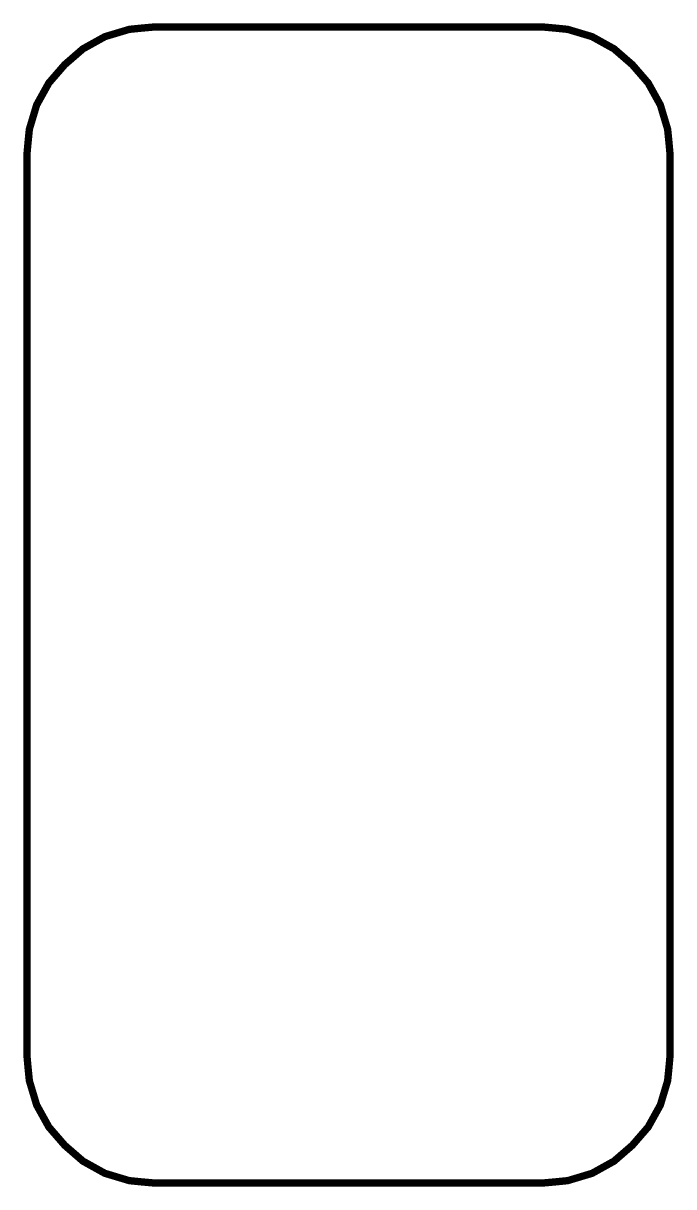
# Model space of a CAD drawing. Extents: x 0.05 to 0.94, y 0.05 to 1.64.
import ezdxf

# ---------------------------------------------------------------- set-up
doc = ezdxf.new("R2010")
doc.units = 0
doc.header["$LTSCALE"] = 0.166667
doc.layers.add('FOREGROUND', color=7, linetype='CONTINUOUS')

msp = doc.modelspace()

# ---------------------------------------------------------------- linework, layer by layer
at = {"layer": 'FOREGROUND', "linetype": 'CONTINUOUS', "const_width": 0.01}
msp.add_lwpolyline([(0.225, 1.64), (0.755, 1.64), (0.773333, 1.638333), (0.79, 1.636667), (0.823333, 1.626667), (0.853333, 1.61), (0.878333, 1.588333), (0.9, 1.563333), (0.916667, 1.533333), (0.926667, 1.5), (0.928333, 1.483333), (0.93, 1.465), (0.93, 0.233333), (0.928333, 0.215), (0.926667, 0.198333), (0.916667, 0.165), (0.9, 0.135), (0.878333, 0.11), (0.853333, 0.088333), (0.823333, 0.071667), (0.79, 0.061667), (0.773333, 0.06), (0.755, 0.058333), (0.225, 0.058333), (0.206667, 0.06), (0.19, 0.061667), (0.156667, 0.071667), (0.126667, 0.088333), (0.101667, 0.11), (0.08, 0.135), (0.063333, 0.165), (0.053333, 0.198333), (0.051667, 0.215), (0.05, 0.233333), (0.05, 1.465), (0.051667, 1.483333), (0.053333, 1.5), (0.063333, 1.533333), (0.08, 1.563333), (0.101667, 1.588333), (0.126667, 1.61), (0.156667, 1.626667), (0.19, 1.636667), (0.206667, 1.638333)], close=True, dxfattribs=at)

doc.saveas('drawing.dxf')
